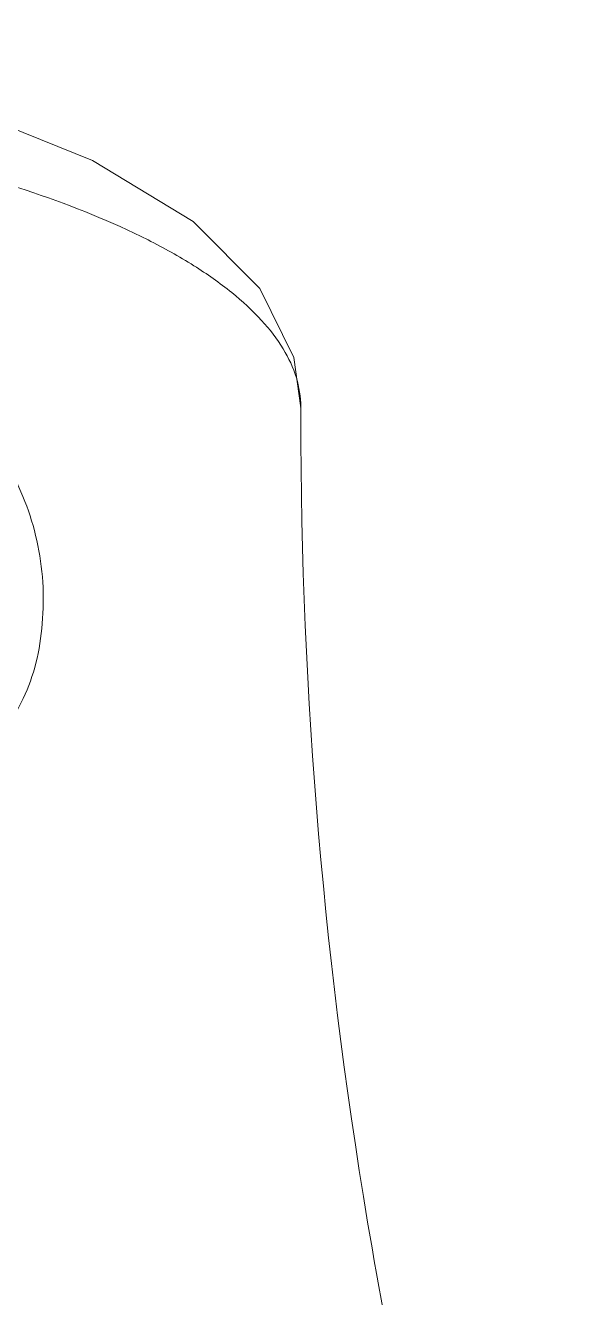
# Model space of a CAD drawing. Header units: millimetres. Extents: x 21205 to 22591, y -3891 to -2911.
# Drawn here: x 21540.21 to 21554.94, y -3159.59 to -3126.01 of the extents above; entities that cross this region are included whole.
import ezdxf

# ---------------------------------------------------------------- set-up
doc = ezdxf.new("R2010")
doc.units = ezdxf.units.MM
doc.header["$LTSCALE"] = 0.1
doc.layers.get('0').update_dxf_attribs({"lineweight": 13})

msp = doc.modelspace()

# ---------------------------------------------------------------- linework, layer by layer
at = {"color": 7, "linetype": 'Continuous'}
for p, q in [((21547.473, -3136.075), (21547.477, -3136.09)), ((21547.477, -3136.075), (21547.477, -3136.09)), ((21547.477, -3136.09), (21547.477, -3136.103))]:
    msp.add_line(p, q, dxfattribs=at)
msp.add_lwpolyline([(21547.477, -3136.1), (21547.297, -3134.778), (21546.393, -3132.953), (21544.642, -3131.189), (21541.985, -3129.572), (21538.772, -3128.281), (21535.171, -3127.294), (21531.21, -3126.583), (21527.035, -3126.155), (21522.775, -3126.012), (21518.517, -3126.152), (21514.347, -3126.579), (21510.393, -3127.288), (21506.792, -3128.27), (21503.596, -3129.548), (21500.933, -3131.158), (21499.151, -3132.938), (21498.237, -3134.781), (21498.057, -3136.108)], dxfattribs=at)
msp.add_arc((21676.489, -3136.348), 129.013, 179.8853, 180, dxfattribs=at)
for points, knots in [([(21498.057, -3136.068), (21498.058, -3135.81), (21498.146, -3135.27), (21498.515, -3134.492), (21499.106, -3133.734), (21499.912, -3133.001), (21500.929, -3132.294), (21502.646, -3131.343), (21505.292, -3130.292), (21508.984, -3129.284), (21513.241, -3128.52), (21517.899, -3128.041), (21522.775, -3127.878), (21527.65, -3128.045), (21532.314, -3128.524), (21536.575, -3129.288), (21540.27, -3130.303), (21542.91, -3131.355), (21544.624, -3132.305), (21545.634, -3133.01), (21546.436, -3133.744), (21547.024, -3134.501), (21547.39, -3135.279), (21547.476, -3135.817), (21547.477, -3136.075)], [0, 0, 0, 0, 0.014109, 0.029417, 0.046665, 0.066334, 0.088842, 0.114281, 0.173634, 0.244029, 0.323437, 0.41, 0.500074, 0.590159, 0.676738, 0.756425, 0.826715, 0.886119, 0.911407, 0.933767, 0.953415, 0.970654, 0.985896, 1, 1, 1, 1]), ([(21538.453, -3136.063), (21538.701, -3136.279), (21539.171, -3136.758), (21539.968, -3137.898), (21540.494, -3139.254), (21540.699, -3140.697), (21540.683, -3141.787), (21540.528, -3142.828), (21540.241, -3143.624), (21539.946, -3144.197), (21539.627, -3144.722), (21539.15, -3145.308), (21538.444, -3145.854), (21537.67, -3146.289), (21536.82, -3146.597), (21535.592, -3146.851), (21534.632, -3146.876), (21533.987, -3146.851)], [0, 0, 0, 0, 0.062514, 0.127217, 0.263611, 0.334098, 0.403595, 0.470483, 0.533386, 0.56357, 0.593111, 0.650303, 0.706008, 0.761871, 0.81874, 0.877253, 1, 1, 1, 1]), ([(21554.936, -3179.541), (21552.477, -3172.637), (21548.734, -3158.375), (21547.477, -3143.683), (21547.477, -3136.348)], [0, 0, 0, 0, 0.499788, 1, 1, 1, 1])]:
    msp.add_open_spline(points, degree=3, knots=knots, dxfattribs=at)

doc.saveas('drawing.dxf')
